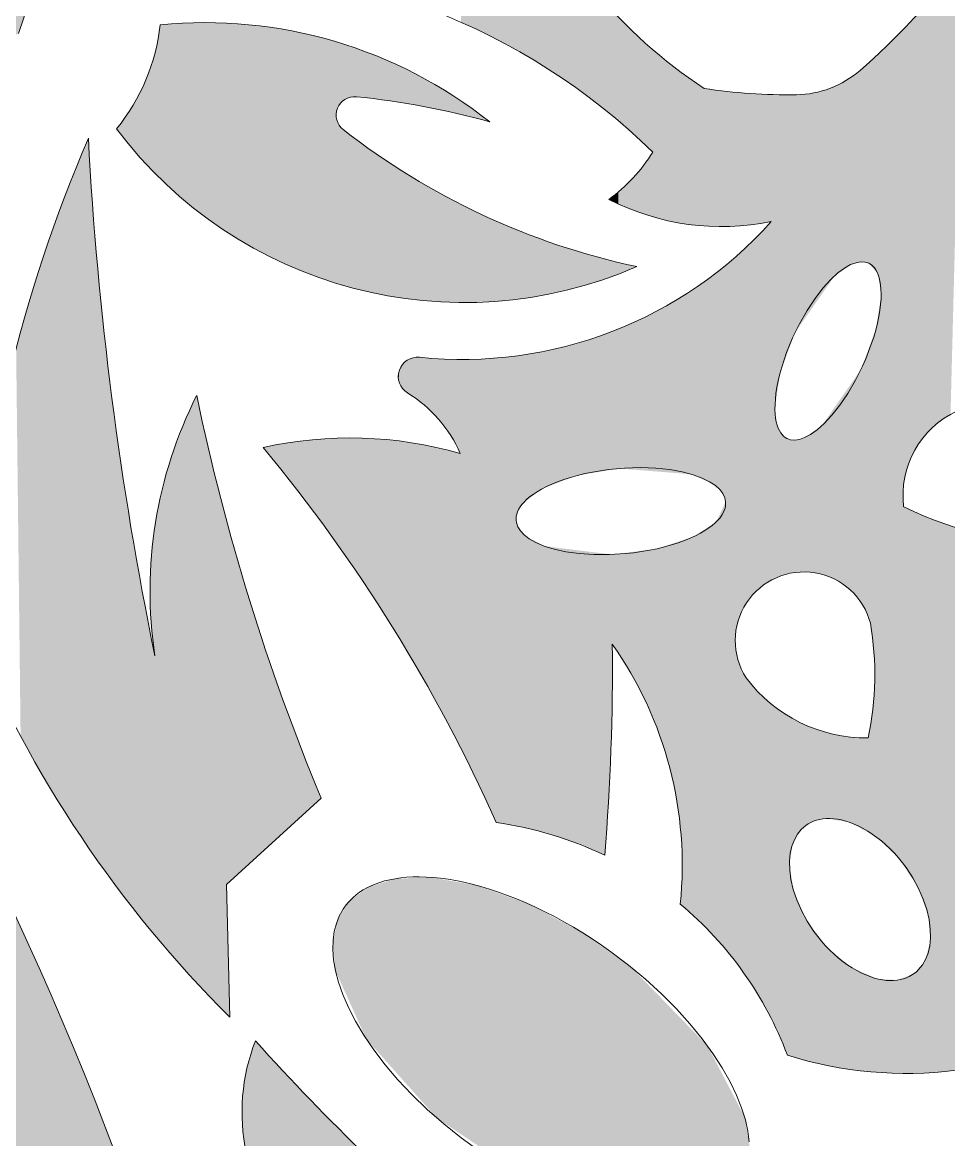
# Model space of a CAD drawing. Extents: x -99 to 297, y 0 to 529.
# Drawn here: x 231.91 to 239.17, y 342.36 to 351.11 of the extents above; entities that cross this region are included whole.
import ezdxf

# ---------------------------------------------------------------- set-up
doc = ezdxf.new("R2010")
doc.units = 0

msp = doc.modelspace()

# ---------------------------------------------------------------- linework, layer by layer
at = {"color": 7, "lineweight": 13, "ltscale": 0.025076}
msp.add_line((234.2536, 345.0321), (233.5131, 344.3555), dxfattribs=at)
at = {"color": 7, "lineweight": 13, "ltscale": 0.025973}
msp.add_line((233.5131, 344.3555), (233.5368, 343.3169), dxfattribs=at)
at = {"color": 7, "lineweight": 13}
for points in [[(238.5416, 349.2237), (238.5274, 349.2292), (238.5124, 349.2328), (238.4795, 349.2345), (238.4424, 349.2281), (238.4005, 349.2125), (238.3534, 349.1862), (238.3011, 349.1476), (238.2442, 349.0953), (238.1838, 349.0287), (238.1216, 348.948), (238.0596, 348.8544), (238.0002, 348.7501), (237.9458, 348.6386), (237.9213, 348.5815), (237.8988, 348.524), (237.8787, 348.467), (237.8609, 348.4106), (237.8458, 348.356), (237.833, 348.3026), (237.8231, 348.2522), (237.8156, 348.2036), (237.8107, 348.1588), (237.8081, 348.1161), (237.8077, 348.0778), (237.8094, 348.0417), (237.813, 348.01), (237.8183, 347.9806), (237.8249, 347.9553), (237.8331, 347.9323), (237.8421, 347.9129), (237.8525, 347.8956), (237.8633, 347.8813), (237.8753, 347.869), (237.8877, 347.8591), (237.9011, 347.8511), (237.9151, 347.8451), (237.9299, 347.8409), (237.9622, 347.8381), (237.9986, 347.8432), (238.0397, 347.8573), (238.0861, 347.8819), (238.1376, 347.9186), (238.1939, 347.9687), (238.2538, 348.0331), (238.3159, 348.1118), (238.3781, 348.2036), (238.4381, 348.3065), (238.4933, 348.4171), (238.5184, 348.4742), (238.5415, 348.5316), (238.5623, 348.5887), (238.5809, 348.6455), (238.5968, 348.7005), (238.6103, 348.7545), (238.621, 348.8056), (238.6293, 348.855), (238.6349, 348.9007), (238.6383, 348.9444), (238.6393, 348.9837), (238.6381, 349.0208), (238.6351, 349.0535), (238.6303, 349.0839), (238.6241, 349.11), (238.6163, 349.134), (238.6076, 349.1542), (238.5975, 349.1723), (238.5869, 349.1873), (238.5752, 349.2003), (238.563, 349.2108), (238.5498, 349.2195)], [(237.4211, 347.3542), (237.4186, 347.3706), (237.4142, 347.3868), (237.399, 347.4187), (237.375, 347.4502), (237.341, 347.4812), (237.2957, 347.5115), (237.2378, 347.5402), (237.1665, 347.5665), (237.0815, 347.589), (236.9835, 347.6066), (236.8738, 347.6181), (236.7549, 347.6224), (236.6302, 347.6189), (236.5037, 347.6073), (236.4411, 347.5986), (236.3794, 347.588), (236.3197, 347.5757), (236.2617, 347.5617), (236.2067, 347.5464), (236.154, 347.5296), (236.1052, 347.512), (236.059, 347.4931), (236.0173, 347.4739), (235.9784, 347.4538), (235.9442, 347.4338), (235.9129, 347.4132), (235.886, 347.3931), (235.862, 347.3726), (235.8421, 347.3529), (235.8249, 347.3329), (235.8111, 347.314), (235.7999, 347.295), (235.7915, 347.2769), (235.7855, 347.2588), (235.7818, 347.2415), (235.7802, 347.2244), (235.7807, 347.2078), (235.7833, 347.1914), (235.7944, 347.1592), (235.8139, 347.1275), (235.843, 347.0963), (235.8827, 347.0655), (235.9343, 347.0359), (235.9991, 347.0084), (236.0774, 346.9839), (236.1692, 346.9637), (236.2735, 346.9492), (236.3883, 346.9413), (236.5107, 346.9409), (236.6368, 346.9486), (236.7001, 346.9554), (236.7627, 346.9642), (236.8241, 346.9748), (236.8841, 346.9872), (236.9416, 347.0011), (236.9971, 347.0167), (237.049, 347.0333), (237.0985, 347.0512), (237.1438, 347.0698), (237.1862, 347.0894), (237.2241, 347.1091), (237.2591, 347.1295), (237.2894, 347.1497), (237.3169, 347.1703), (237.3401, 347.1902), (237.3605, 347.2105), (237.3772, 347.2299), (237.3912, 347.2494), (237.4021, 347.2679), (237.4106, 347.2864), (237.4164, 347.304), (237.4201, 347.3216)], [(238.8982, 343.6591), (238.9163, 343.6736), (238.9332, 343.6897), (238.9632, 343.7266), (238.9879, 343.7699), (239.007, 343.8196), (239.0199, 343.8759), (239.026, 343.9386), (239.0245, 344.0073), (239.0148, 344.0815), (238.9964, 344.16), (238.9689, 344.2418), (238.9325, 344.325), (238.8874, 344.4079), (238.8345, 344.4885), (238.8054, 344.5273), (238.7748, 344.5648), (238.7429, 344.6008), (238.7098, 344.6351), (238.6759, 344.6674), (238.6411, 344.6977), (238.606, 344.7256), (238.5703, 344.7514), (238.5349, 344.7746), (238.4992, 344.7955), (238.4642, 344.8137), (238.4292, 344.8296), (238.3954, 344.8428), (238.3618, 344.8537), (238.3297, 344.8621), (238.298, 344.8682), (238.2679, 344.8719), (238.2384, 344.8736), (238.2106, 344.8731), (238.1836, 344.8707), (238.1582, 344.8663), (238.1338, 344.8601), (238.1108, 344.8522), (238.0889, 344.8425), (238.0684, 344.8312), (238.049, 344.8182), (238.0309, 344.8037), (238.0141, 344.7876), (237.9841, 344.7507), (237.9594, 344.7074), (237.9403, 344.6576), (237.9274, 344.6013), (237.9213, 344.5386), (237.9229, 344.4698), (237.9326, 344.3957), (237.9511, 344.317), (237.9785, 344.2353), (238.015, 344.1521), (238.0602, 344.0692), (238.1131, 343.9886), (238.1422, 343.9498), (238.1728, 343.9123), (238.2047, 343.8763), (238.2378, 343.8421), (238.2718, 343.8098), (238.3066, 343.7795), (238.3417, 343.7516), (238.3774, 343.7258), (238.4128, 343.7026), (238.4485, 343.6817), (238.4835, 343.6636), (238.5184, 343.6477), (238.5523, 343.6345), (238.5858, 343.6237), (238.618, 343.6153), (238.6496, 343.6092), (238.6798, 343.6055), (238.7092, 343.6039), (238.737, 343.6043), (238.764, 343.6068), (238.7894, 343.6111), (238.8138, 343.6174), (238.8367, 343.6253), (238.8586, 343.6351)]]:
    msp.add_lwpolyline(points, close=True, dxfattribs=at)
msp.add_lwpolyline([(237.6069, 342.3407), (237.5959, 342.4235), (237.576, 342.5121), (237.5465, 342.6063), (237.5068, 342.7059), (237.4563, 342.8105), (237.3948, 342.9196), (237.3219, 343.0323), (237.2376, 343.1478), (237.1421, 343.265), (237.0359, 343.3826), (236.9196, 343.4993), (236.7942, 343.6138), (236.661, 343.7245), (236.5213, 343.8303), (236.4496, 343.8809), (236.3768, 343.9297), (236.3033, 343.9766), (236.2291, 344.0216), (236.1547, 344.0644), (236.08, 344.105), (236.0057, 344.1432), (235.9312, 344.1791), (235.8578, 344.2124), (235.7845, 344.2433), (235.7127, 344.2715), (235.6414, 344.2973), (235.572, 344.3203), (235.5034, 344.3409), (235.437, 344.3588), (235.3716, 344.3743), (235.3087, 344.3872), (235.2469, 344.3977), (235.188, 344.4058), (235.1303, 344.4116), (235.0755, 344.4151), (235.0222, 344.4165), (234.9717, 344.4158), (234.9227, 344.4131), (234.8767, 344.4086), (234.8322, 344.4022), (234.7905, 344.3941), (234.7504, 344.3843), (234.7129, 344.3731), (234.677, 344.3603), (234.6437, 344.3462), (234.6119, 344.3306), (234.5824, 344.3138), (234.5545, 344.2957), (234.5287, 344.2765), (234.5045, 344.256), (234.4822, 344.2345), (234.4615, 344.2117), (234.4426, 344.1879), (234.4252, 344.1629), (234.3956, 344.1095), (234.3724, 344.0513), (234.356, 343.9882), (234.3466, 343.9199), (234.3447, 343.8461), (234.3506, 343.7667), (234.3652, 343.6815), (234.389, 343.5907), (234.4226, 343.4942), (234.4666, 343.3925), (234.5215, 343.286), (234.5877, 343.1753), (234.6652, 343.0613), (234.7541, 342.945), (234.8541, 342.8275), (234.9645, 342.7101), (235.0846, 342.5941), (235.2133, 342.481), (235.3493, 342.3721), (235.4912, 342.2688)], dxfattribs=at)
for centre, radius, start, end in [((228.6648, 352.1917), 3.4231, 340.02635, 48.49552), ((234.675, 355.0716), 5.7656, 311.21694, 342.40416), ((233.28, 346.4414), 5.1083, 45.64482, 92.46229), ((239.449, 353.914), 3.9815, 219.75713, 236.53041), ((233.3404, 347.5134), 3.5958, 51.60225, 95.54231), ((231.4304, 351.2686), 1.5726, 320.9275, 353.56332), ((237.9667, 351.3137), 0.7698, 270.66381, 311.21694), ((237.9226, 355.126), 4.5825, 261.601, 270.66381), ((234.5148, 350.3843), 0.1444, 84.32827, 232.02705), ((233.9242, 344.4369), 6.1211, 74.36517, 84.32827), ((235.3718, 352.3152), 3.3991, 216.83496, 293.47452), ((237.9073, 354.7307), 5.658, 232.02705, 257.94739), ((243.244, 345.5675), 11.7654, 156.79803, 176.20976), ((259.707, 351.6454), 27.3149, 183.02742, 191.6092), ((235.7031, 350.8146), 1.3555, 306.39887, 327.87902), ((237.3896, 351.4423), 1.9319, 242.83274, 281.62268), ((235.3595, 351.7189), 3.2491, 264.08046, 318.12385), ((208.7145, 333.2884), 25.5498, 4.23265, 36.78333), ((235.0089, 348.3366), 0.1513, 84.08048, 238.42464), ((234.3782, 347.3106), 1.0531, 23.63057, 58.42463), ((236.3181, 346.653), 3.4048, 153.23006, 188.51876), ((250.4864, 351.7795), 17.5792, 191.79338, 202.57085), ((239.538, 347.4051), 0.7278, 329.98985, 187.05498), ((234.479, 344.7477), 3.1075, 73.85749, 102.63694), ((224.0162, 339.6669), 12.7094, 24.02593, 39.6688), ((240.0065, 349.7124), 2.6761, 243.58042, 273.46441), ((238.0342, 346.2672), 0.5379, 14.58291, 212.71444), ((236.2167, 345.9974), 2.373, 348.01265, 9.83359), ((240.2022, 349.9864), 9.4292, 202.71561, 225.01813), ((218.5602, 346.052), 17.9742, 355.31969, 0.60031), ((234.0703, 344.5079), 3.0113, 354.19757, 35.11986), ((238.5258, 346.6848), 1.1803, 216.87366, 270.58578), ((235.2374, 342.0191), 2.8488, 64.26366, 82.19146), ((235.2374, 342.0191), 2.8488, 20.55717, 50.06344), ((235.1697, 342.5735), 1.5364, 158.68815, 191.98935), ((247.7144, 355.7269), 18.8139, 222.02485, 229.69588), ((238.8351, 345.9749), 3.0984, 252.52863, 277.2211)]:
    msp.add_arc(centre, radius, start, end, dxfattribs=at)
at = {"color": 7, "lineweight": 5}
for points in [[(231.8268, 351.0037), (231.882, 351.0224), (231.9102, 353.2802), (231.9603, 351.2657)], [(236.1945, 352.9052), (236.2789, 352.9366), (236.2519, 350.5961), (236.3882, 351.3677)], [(235.9347, 352.832), (236.0222, 352.8529), (236.036, 350.7424), (236.1089, 352.8773)], [(236.036, 350.7424), (236.1089, 352.8773), (236.2519, 350.5961), (236.1945, 352.9052)], [(235.5831, 351.001), (235.3473, 351.1126), (235.4443, 352.8054), (235.3828, 352.8344)], [(235.5831, 351.001), (235.4443, 352.8054), (235.578, 352.7848), (235.5101, 352.7886)], [(235.5831, 351.001), (235.578, 352.7848), (235.8128, 350.8775), (235.6678, 352.7911)], [(235.6678, 352.7911), (235.7573, 352.8011), (235.8128, 350.8775), (235.8463, 352.8148)], [(235.8128, 350.8775), (235.8463, 352.8148), (236.036, 350.7424), (235.9347, 352.832)], [(239.2743, 351.5947), (239.1827, 348.0403), (239.1533, 351.4403), (239.0437, 347.9392)], [(236.2519, 350.5961), (236.3882, 351.3677), (236.4601, 350.439), (236.4353, 351.3121)], [(239.1533, 351.4403), (239.0437, 347.9392), (239.0272, 351.29), (238.9322, 347.8083)], [(236.4601, 350.439), (236.4353, 351.3121), (236.4834, 351.2574)], [(239.0272, 351.29), (238.9322, 347.8083), (238.8961, 351.1442), (238.8545, 347.655)], [(236.6601, 350.2714), (236.4601, 350.439), (236.5325, 351.2036), (236.4834, 351.2574)], [(236.6601, 350.2714), (236.5325, 351.2036), (236.6336, 351.0987), (236.5826, 351.1507)], [(232.9859, 351.0368), (232.9931, 351.0923), (233.0284, 349.8531), (233.165, 351.1049)], [(233.0284, 349.8531), (233.165, 351.1049), (233.2422, 349.666), (233.3373, 351.1092)], [(233.2422, 349.666), (233.3373, 351.1092), (233.4708, 349.4974), (233.5096, 351.1052)], [(233.4708, 349.4974), (233.5096, 351.1052), (233.7128, 349.3485)], [(233.5096, 351.1052), (233.6815, 351.0929), (233.7128, 349.3485), (233.8526, 351.0725)], [(236.6601, 350.2714), (236.6336, 351.0987), (236.6856, 351.0477)], [(238.815, 347.4877), (238.7601, 351.0029), (238.8961, 351.1442)], [(238.8961, 351.1442), (238.8545, 347.655), (238.815, 347.4877)], [(233.0284, 349.8531), (232.9654, 350.9268), (232.9859, 351.0368), (232.9766, 350.9816)], [(233.7128, 349.3485), (233.8526, 351.0725), (233.9663, 349.2203), (234.0225, 351.0439)], [(233.9663, 349.2203), (234.0225, 351.0439), (234.2296, 349.1138), (234.1909, 351.0071)], [(234.3573, 350.9624), (234.2296, 349.1138), (234.1909, 351.0071)], [(236.8512, 350.0939), (236.6601, 350.2714), (236.7385, 350.9976), (236.6856, 351.0477)], [(233.0284, 349.8531), (232.9372, 350.8184), (232.9654, 350.9268), (232.9523, 350.8723)], [(234.3573, 350.9624), (234.3707, 350.3928), (234.2296, 349.1138), (234.3712, 350.3695)], [(234.3573, 350.9624), (234.5214, 350.9097), (234.3707, 350.3928), (234.3739, 350.4158)], [(236.8512, 350.0939), (236.7385, 350.9976), (236.847, 350.9004), (236.7923, 350.9485)], [(238.6193, 350.8663), (238.7601, 351.0029), (238.6149, 349.1376), (238.6392, 348.9764)], [(238.78, 344.5587), (238.6392, 348.9764), (238.815, 347.4877), (238.7601, 351.0029)], [(234.5214, 350.9097), (234.3911, 350.4588), (234.3739, 350.4158), (234.3808, 350.438)], [(234.5214, 350.9097), (234.4211, 350.4941), (234.3911, 350.4588), (234.4047, 350.4777)], [(234.5214, 350.9097), (234.4607, 350.5181), (234.4211, 350.4941), (234.4399, 350.5077)], [(234.5214, 350.9097), (234.5059, 350.5284), (234.4607, 350.5181), (234.4829, 350.5251)], [(234.5291, 350.528), (234.5059, 350.5284), (234.6828, 350.8492), (234.5214, 350.9097)], [(234.5291, 350.528), (234.6828, 350.8492), (234.5953, 350.521)], [(234.6828, 350.8492), (234.6613, 350.5134), (234.5953, 350.521)], [(234.8411, 350.781), (234.7273, 350.505), (234.6828, 350.8492), (234.6613, 350.5134)], [(236.8881, 349.5766), (236.834, 350.0672), (236.9026, 350.8533), (236.8512, 350.0939)], [(236.8512, 350.0939), (236.847, 350.9004), (236.9026, 350.8533)], [(236.8881, 349.5766), (236.9026, 350.8533), (236.9675, 349.5571)], [(236.9026, 350.8533), (236.959, 350.8072), (236.9675, 349.5571), (237.0162, 350.7622)], [(238.6193, 350.8663), (238.5192, 349.2314), (238.474, 350.7346)], [(238.6193, 350.8663), (238.6149, 349.1376), (238.5192, 349.2314), (238.5416, 349.2237)], [(233.0284, 349.8531), (232.9014, 350.7124), (232.9372, 350.8184), (232.9203, 350.7651)], [(234.859, 350.4861), (234.7932, 350.4959), (234.8411, 350.781), (234.7273, 350.505)], [(234.9959, 350.7054), (234.859, 350.4861), (234.8411, 350.781)], [(236.9675, 349.5571), (237.0162, 350.7622), (237.0476, 349.5409), (237.0743, 350.7182)], [(233.0284, 349.8531), (232.8581, 350.6091), (232.9014, 350.7124), (232.8807, 350.6604)], [(234.9959, 350.7054), (234.9903, 350.4644), (234.859, 350.4861), (234.9247, 350.4756)], [(234.9959, 350.7054), (235.1469, 350.6224), (234.9903, 350.4644), (235.0557, 350.4524)], [(237.0476, 349.5409), (237.0743, 350.7182), (237.1283, 349.5282), (237.1332, 350.6753)], [(237.1283, 349.5282), (237.1332, 350.6753), (237.2095, 349.5188)], [(237.1332, 350.6753), (237.1928, 350.6335), (237.2095, 349.5188), (237.2532, 350.5927)], [(238.4105, 349.2169), (238.3641, 350.6543), (238.4208, 350.692), (238.3929, 350.6725)], [(238.4687, 349.2334), (238.4105, 349.2169), (238.4479, 350.7127), (238.4208, 350.692)], [(238.4687, 349.2334), (238.4479, 350.7127), (238.5192, 349.2314), (238.474, 350.7346)], [(233.0284, 349.8531), (232.831, 350.0573), (232.8581, 350.6091), (232.8337, 350.5587)], [(235.1469, 350.6224), (235.121, 350.4398), (235.0557, 350.4524)], [(235.2938, 350.5323), (235.1862, 350.4264), (235.1469, 350.6224), (235.121, 350.4398)], [(237.2095, 349.5188), (237.2532, 350.5927), (237.2911, 349.5129), (237.2981, 350.5863)], [(237.2911, 349.5129), (237.2981, 350.5863), (237.3728, 349.5105)], [(237.2981, 350.5863), (237.343, 350.5804), (237.3728, 349.5105), (237.3879, 350.5749)], [(237.3728, 349.5105), (237.3879, 350.5749), (237.4545, 349.5115), (237.433, 350.5698)], [(237.4545, 349.5115), (237.433, 350.5698), (237.478, 350.5652)], [(238.2733, 349.1233), (238.1443, 350.5646), (238.2098, 350.5832), (238.1773, 350.5732)], [(238.2733, 349.1233), (238.2098, 350.5832), (238.2734, 350.6075), (238.2419, 350.5947)], [(238.4105, 349.2169), (238.2733, 349.1233), (238.3043, 350.6218), (238.2734, 350.6075)], [(238.4105, 349.2169), (238.3043, 350.6218), (238.3641, 350.6543), (238.3346, 350.6374)], [(232.831, 350.0573), (232.7796, 350.4607), (232.8337, 350.5587), (232.8076, 350.5092)], [(235.3161, 350.3976), (235.2512, 350.4124), (235.2938, 350.5323), (235.1862, 350.4264)], [(235.4362, 350.4352), (235.3161, 350.3976), (235.2938, 350.5323)], [(237.5361, 349.516), (237.4545, 349.5115), (237.5231, 350.561), (237.478, 350.5652)], [(237.5361, 349.516), (237.5231, 350.561), (237.6175, 349.5239), (237.5683, 350.5573)], [(237.5683, 350.5573), (237.6135, 350.554), (237.6175, 349.5239), (237.6587, 350.5512)], [(237.6175, 349.5239), (237.6587, 350.5512), (237.6984, 349.5352), (237.7039, 350.5488)], [(237.6984, 349.5352), (237.7039, 350.5488), (237.7788, 349.55)], [(237.7039, 350.5488), (237.7492, 350.5468), (237.7788, 349.55), (237.7945, 350.5453)], [(237.7788, 349.55), (237.7945, 350.5453), (237.8076, 348.0946), (237.8398, 350.5443)], [(237.8076, 348.0946), (237.8398, 350.5443), (237.8483, 348.3657), (237.885, 350.5437)], [(237.8483, 348.3657), (237.885, 350.5437), (237.9651, 348.6803), (237.9303, 350.5436)], [(237.9651, 348.6803), (237.9303, 350.5436), (237.9756, 350.5439)], [(238.2733, 349.1233), (237.9651, 348.6803), (238.0097, 350.545), (237.9756, 350.5439)], [(238.2733, 349.1233), (238.0097, 350.545), (238.0774, 350.5518), (238.0436, 350.5477)], [(238.2733, 349.1233), (238.0774, 350.5518), (238.1443, 350.5646), (238.111, 350.5575)], [(232.831, 350.0573), (232.7188, 350.3668), (232.7796, 350.4607), (232.75, 350.4132)], [(235.4362, 350.4352), (235.4453, 350.3659), (235.3161, 350.3976), (235.3808, 350.3821)], [(235.4362, 350.4352), (235.5738, 350.3315), (235.4453, 350.3659), (235.5097, 350.349)], [(232.831, 350.0573), (232.6513, 350.2774), (232.7188, 350.3668), (232.6858, 350.3215)], [(234.501, 349.0296), (234.2296, 349.1138), (234.3754, 350.3467), (234.3712, 350.3695)], [(234.501, 349.0296), (234.3754, 350.3467), (234.3945, 350.3045), (234.3833, 350.3248)], [(234.501, 349.0296), (234.3945, 350.3045), (234.426, 350.2705), (234.4089, 350.2862)], [(234.501, 349.0296), (234.426, 350.2705), (234.5535, 350.1739)], [(232.2473, 344.9239), (232.3345, 349.9728), (232.3728, 344.7319), (232.4302, 350.2028)], [(232.5029, 344.543), (232.3728, 344.7319), (232.4449, 349.9475), (232.4302, 350.2028)], [(234.7784, 348.9683), (234.501, 349.0296), (234.6836, 350.0808), (234.5535, 350.1739)], [(234.7784, 348.9683), (234.6836, 350.0808), (235.0599, 348.9305), (234.8164, 349.9916)], [(236.8881, 349.5766), (236.8096, 349.5995), (236.834, 350.0672), (236.8161, 350.0409)], [(232.1578, 349.507), (232.2437, 349.7408), (232.2473, 344.9239), (232.3345, 349.9728)], [(234.8164, 349.9916), (234.9516, 349.9061), (235.0599, 348.9305), (235.0892, 349.8245)], [(236.8096, 349.5995), (236.7322, 349.6257), (236.7591, 349.9646), (236.7389, 349.9401)], [(236.8096, 349.5995), (236.7591, 349.9646), (236.7977, 350.015), (236.7787, 349.9896)], [(236.8096, 349.5995), (236.7977, 350.015), (236.8161, 350.0409)], [(232.5029, 344.543), (232.4449, 349.9475), (232.4815, 349.4374), (232.462, 349.6924)], [(236.6559, 349.6551), (236.6525, 349.847), (236.6749, 349.8695)], [(236.7322, 349.6257), (236.6559, 349.6551), (236.6967, 349.8925), (236.6749, 349.8695)], [(236.7322, 349.6257), (236.6967, 349.8925), (236.7389, 349.9401), (236.7181, 349.9161)], [(235.0599, 348.9305), (235.0892, 349.8245), (235.3436, 348.9162), (235.229, 349.7467)], [(236.581, 349.6878), (236.5577, 349.7624), (236.5822, 349.7827)], [(236.6559, 349.6551), (236.581, 349.6878), (236.6061, 349.8036), (236.5822, 349.7827)], [(236.6559, 349.6551), (236.6061, 349.8036), (236.6525, 349.847), (236.6295, 349.825)], [(235.3436, 348.9162), (235.229, 349.7467), (235.371, 349.673)], [(236.581, 349.6878), (236.5075, 349.7235), (236.5577, 349.7624), (236.5329, 349.7427)], [(235.6276, 348.9258), (235.3436, 348.9162), (235.515, 349.6033), (235.371, 349.673)], [(235.6276, 348.9258), (235.515, 349.6033), (235.9097, 348.9589), (235.6609, 349.5378)], [(235.6609, 349.5378), (235.8086, 349.4763), (235.9097, 348.9589), (235.958, 349.4191)], [(237.7178, 346.7022), (237.6319, 346.6243), (237.7788, 349.55), (237.6468, 349.4113)], [(237.8185, 346.76), (237.7178, 346.7022), (237.8076, 348.0946), (237.7788, 349.55)], [(232.0105, 345.3168), (232.0769, 349.2713), (232.1265, 345.1189), (232.1578, 349.507)], [(232.1265, 345.1189), (232.1578, 349.507), (232.2473, 344.9239)], [(232.5029, 344.543), (232.4815, 349.4374), (232.5034, 349.1827)], [(235.9097, 348.9589), (235.958, 349.4191), (236.1881, 349.0156), (236.1089, 349.3661)], [(236.1881, 349.0156), (236.1089, 349.3661), (236.2613, 349.3174)], [(237.6468, 349.4113), (237.5193, 346.4229), (237.5069, 349.2805), (237.4979, 346.3088)], [(237.6319, 346.6243), (237.5647, 346.5297), (237.6468, 349.4113), (237.5193, 346.4229)], [(231.9301, 348.7952), (232.0009, 349.0341), (232.0105, 345.3168), (232.0769, 349.2713)], [(236.4608, 349.0952), (236.1881, 349.0156), (236.415, 349.273), (236.2613, 349.3174)], [(236.4608, 349.0952), (236.415, 349.273), (236.7258, 349.1974), (236.5699, 349.233)], [(237.3225, 347.4948), (237.3595, 349.1582), (237.375, 347.4503), (237.5069, 349.2805)], [(237.375, 347.4503), (237.5069, 349.2805), (237.4074, 347.4034), (237.4211, 347.3542)], [(237.5069, 349.2805), (237.4514, 343.8119), (237.4211, 347.3542), (237.3926, 343.8822)], [(237.5069, 349.2805), (237.4979, 346.3088), (237.4514, 343.8119), (237.508, 343.7397)], [(232.6376, 344.3573), (232.5029, 344.543), (232.5276, 348.9281), (232.5034, 349.1827)], [(237.1546, 347.5701), (237.2051, 349.0448), (237.3225, 347.4948), (237.3595, 349.1582)], [(236.8778, 348.8463), (237.0444, 348.9407), (237.1546, 347.5701), (237.2051, 349.0448)], [(232.6376, 344.3573), (232.5276, 348.9281), (232.5832, 348.4198), (232.5542, 348.6738)], [(238.78, 344.5587), (238.5908, 344.7369), (238.6392, 348.9764), (238.5979, 348.7047)], [(236.5893, 347.616), (236.7059, 348.7618), (237.1546, 347.5701), (236.8778, 348.8463)], [(231.8993, 345.5174), (231.8643, 348.555), (232.0105, 345.3168), (231.9301, 348.7952)], [(236.3487, 348.624), (236.5293, 348.6877), (236.5893, 347.616), (236.7059, 348.7618)], [(238.5979, 348.7047), (238.5136, 346.5112), (238.4806, 348.3901)], [(238.5979, 348.7047), (238.5638, 346.3469), (238.5136, 346.5112), (238.5548, 346.4027)], [(238.5979, 348.7047), (238.5778, 346.2348), (238.5638, 346.3469), (238.5714, 346.291)], [(238.5979, 348.7047), (238.5864, 346.1222), (238.5778, 346.2348), (238.5827, 346.1786)], [(238.5979, 348.7047), (238.5896, 346.0093), (238.5864, 346.1222), (238.5887, 346.0658)], [(238.5908, 344.7369), (238.5896, 346.0093), (238.5979, 348.7047)], [(235.8285, 347.3375), (235.9778, 348.5291), (235.9824, 347.456), (236.1646, 348.5711)], [(235.9824, 347.456), (236.1646, 348.5711), (236.2508, 347.5589), (236.3487, 348.624)], [(236.2508, 347.5589), (236.3487, 348.624), (236.5893, 347.616)], [(234.9092, 348.2228), (234.9272, 348.464), (234.9296, 348.2078), (234.9497, 348.4758)], [(234.9296, 348.2078), (234.9497, 348.4758), (234.9633, 348.1862), (234.9739, 348.4838)], [(234.9633, 348.1862), (234.9739, 348.4838), (234.9961, 348.1634), (234.999, 348.4876)], [(234.9961, 348.1634), (234.999, 348.4876), (235.028, 348.1393), (235.0244, 348.4871)], [(235.2154, 348.473), (235.059, 348.114), (235.0244, 348.4871), (235.028, 348.1393)], [(235.2154, 348.473), (235.118, 348.0601), (235.059, 348.114), (235.089, 348.0876)], [(235.2154, 348.473), (235.1727, 348.0019), (235.118, 348.0601), (235.1459, 348.0315)], [(235.2154, 348.473), (235.2228, 347.9396), (235.1727, 348.0019), (235.1983, 347.9712)], [(235.4069, 348.4701), (235.2228, 347.9396), (235.2154, 348.473)], [(235.4069, 348.4701), (235.2681, 347.8737), (235.2228, 347.9396), (235.2461, 347.9071)], [(235.4069, 348.4701), (235.3082, 347.8047), (235.2681, 347.8737), (235.2888, 347.8396)], [(235.4069, 348.4701), (235.3263, 347.769), (235.3082, 347.8047)], [(235.3445, 345.4287), (235.343, 347.7327), (235.4069, 348.4701), (235.3263, 347.769)], [(235.4411, 345.2346), (235.3445, 345.4287), (235.5983, 348.4785), (235.4069, 348.4701)], [(235.5983, 348.4785), (235.5345, 345.0388), (235.4411, 345.2346)], [(235.7888, 348.4982), (235.6245, 344.8415), (235.5983, 348.4785), (235.5345, 345.0388)], [(235.7345, 344.8242), (235.6796, 344.8334), (235.7888, 348.4982), (235.6245, 344.8415)], [(235.7893, 344.814), (235.7345, 344.8242), (235.7805, 347.23), (235.7888, 348.4982)], [(235.7805, 347.23), (235.7888, 348.4982), (235.7939, 347.2825), (235.9778, 348.5291)], [(235.7939, 347.2825), (235.9778, 348.5291), (235.8285, 347.3375)], [(232.6376, 344.3573), (232.5832, 348.4198), (232.6484, 347.9125), (232.6146, 348.166)], [(234.8576, 348.3352), (234.8595, 348.3606), (234.86, 348.3098), (234.8656, 348.3853)], [(234.86, 348.3098), (234.8656, 348.3853), (234.8666, 348.2853), (234.8758, 348.4086)], [(234.8666, 348.2853), (234.8758, 348.4086), (234.8772, 348.2622), (234.8897, 348.4298)], [(234.8772, 348.2622), (234.8897, 348.4298), (234.8915, 348.2411), (234.907, 348.4485)], [(234.8915, 348.2411), (234.907, 348.4485), (234.9092, 348.2228), (234.9272, 348.464)], [(238.4806, 348.3901), (238.3674, 346.6896), (238.1724, 347.9484), (238.269, 346.7512)], [(238.4806, 348.3901), (238.5136, 346.5112), (238.3674, 346.6896), (238.4502, 346.6083)], [(233.3766, 343.481), (233.2204, 343.649), (233.2782, 348.1866), (233.2215, 348.0685)], [(233.3766, 343.481), (233.2782, 348.1866), (233.3675, 347.783), (233.3217, 347.9845)], [(233.2204, 343.649), (233.1218, 347.8261), (233.2215, 348.0685), (233.1693, 347.9482)], [(237.8185, 346.76), (237.8076, 348.0946), (237.8353, 347.9271), (237.8148, 347.9983)], [(237.9774, 347.8393), (238.0355, 347.8555), (238.0447, 346.8051), (238.1724, 347.9484)], [(238.0447, 346.8051), (238.1724, 347.9484), (238.1598, 346.7903), (238.269, 346.7512)], [(232.7768, 344.175), (232.6376, 344.3573), (232.6845, 347.6594), (232.6484, 347.9125)], [(234.3298, 347.0938), (234.379, 347.8536), (234.455, 346.9168), (234.4765, 347.8552)], [(234.455, 346.9168), (234.4765, 347.8552), (234.5772, 346.7376)], [(234.4765, 347.8552), (234.5741, 347.8538), (234.5772, 346.7376), (234.6715, 347.8492)], [(237.9291, 346.7948), (237.8185, 346.76), (237.8659, 347.8784), (237.8353, 347.9271)], [(237.9291, 346.7948), (237.8659, 347.8784), (237.9046, 347.8494), (237.8842, 347.8617)], [(233.2204, 343.649), (233.0683, 343.8207), (233.1218, 347.8261), (233.079, 347.7022)], [(233.3766, 343.481), (233.3675, 347.783), (233.5368, 343.3169), (233.4156, 347.582)], [(233.7992, 347.7799), (233.8947, 347.7998), (233.9362, 347.6118), (233.9908, 347.8166)], [(233.9362, 347.6118), (233.9908, 347.8166), (234.0703, 347.4414), (234.0874, 347.8304)], [(234.0703, 347.4414), (234.0874, 347.8304), (234.2015, 347.2687)], [(234.0874, 347.8304), (234.1843, 347.8412), (234.2015, 347.2687), (234.2816, 347.8489)], [(234.2015, 347.2687), (234.2816, 347.8489), (234.3298, 347.0938), (234.379, 347.8536)], [(234.5772, 346.7376), (234.6715, 347.8492), (234.6963, 346.5564), (234.7688, 347.8417)], [(234.6963, 346.5564), (234.7688, 347.8417), (234.8123, 346.3731), (234.8658, 347.8311)], [(234.8123, 346.3731), (234.8658, 347.8311), (234.9251, 346.1879), (234.9624, 347.8174)], [(234.9251, 346.1879), (234.9624, 347.8174), (235.0348, 346.0009), (235.0585, 347.8007)], [(235.0348, 346.0009), (235.0585, 347.8007), (235.1413, 345.8119), (235.154, 347.781)], [(235.1413, 345.8119), (235.154, 347.781), (235.2445, 345.6212), (235.2489, 347.7583)], [(237.9291, 346.7948), (237.9046, 347.8494), (237.9774, 347.8393), (237.927, 347.8416)], [(237.9291, 346.7948), (237.9774, 347.8393), (238.0447, 346.8051)], [(233.0683, 343.8207), (233.0079, 347.45), (233.079, 347.7022), (233.041, 347.5768)], [(235.2445, 345.6212), (235.2489, 347.7583), (235.3445, 345.4287), (235.343, 347.7327)], [(232.7768, 344.175), (232.6845, 347.6594), (232.7639, 347.1542), (232.723, 347.4066)], [(233.5131, 344.3555), (233.5368, 343.3169), (233.4662, 347.3816), (233.4156, 347.582)], [(233.0683, 343.8207), (232.9564, 347.193), (233.0079, 347.45), (232.9797, 347.322)], [(238.78, 344.5587), (238.815, 347.4877), (238.9259, 344.3382), (238.8158, 347.3157)], [(233.5131, 344.3555), (233.4662, 347.3816), (233.5742, 346.9827), (233.519, 347.1818)], [(237.4211, 347.3542), (237.3926, 343.8822), (237.3484, 347.1981), (237.3315, 343.9506)], [(238.9744, 347.2433), (238.9259, 344.3382), (238.8945, 347.2782), (238.8158, 347.3157)], [(239.0555, 347.2109), (239.0082, 344.114), (238.9744, 347.2433), (238.9259, 344.3382)], [(233.0683, 343.8207), (232.9204, 343.996), (232.9564, 347.193), (232.9509, 346.1487)], [(232.9564, 347.193), (232.9509, 346.1487), (232.9381, 347.0633), (232.934, 346.2787)], [(235.7805, 347.23), (235.7863, 347.1799), (235.7893, 344.814), (235.8106, 347.1321)], [(237.1355, 344.1435), (237.1674, 347.0804), (237.2029, 344.0813), (237.3484, 347.1981)], [(237.2029, 344.0813), (237.3484, 347.1981), (237.2683, 344.017)], [(237.3484, 347.1981), (237.3315, 343.9506), (237.2683, 344.017)], [(239.0585, 342.8846), (239.0248, 343.9175), (239.0555, 347.2109), (239.0082, 344.114)], [(239.0585, 342.8846), (239.0555, 347.2109), (239.1416, 342.8917), (239.1375, 347.1813)], [(239.2205, 347.1543), (239.2246, 342.9011), (239.1375, 347.1813), (239.1416, 342.8917)], [(232.7768, 344.175), (232.7639, 347.1542), (232.8071, 346.9022)], [(235.7893, 344.814), (235.8106, 347.1321), (235.8438, 344.8026), (235.8542, 347.0865)], [(235.8438, 344.8026), (235.8542, 347.0865), (235.8982, 344.7903), (236.0022, 347.0072)], [(237.1674, 347.0804), (236.9041, 345.5267), (236.877, 346.9856)], [(237.1674, 347.0804), (236.9836, 345.27), (236.9041, 345.5267), (236.9467, 345.3992)], [(237.1674, 347.0804), (237.0399, 345.0072), (236.9836, 345.27), (237.0147, 345.1392)], [(237.1674, 347.0804), (237.0726, 344.7404), (237.0399, 345.0072), (237.0593, 344.8741)], [(237.1674, 347.0804), (237.0814, 344.4718), (237.0726, 344.7404), (237.08, 344.6062)], [(237.0768, 344.3375), (237.0814, 344.4718), (237.1355, 344.1435), (237.1674, 347.0804)], [(232.9381, 347.0633), (232.934, 346.2787), (232.9248, 346.9329), (232.9221, 346.4091)], [(233.5131, 344.3555), (233.5742, 346.9827), (233.6917, 346.5864), (233.6318, 346.7842)], [(235.8982, 344.7903), (236.0022, 347.0072), (235.9522, 344.7768), (236.006, 344.7623)], [(236.5334, 346.9417), (236.006, 344.7623), (236.0022, 347.0072)], [(236.877, 346.9856), (236.6781, 346.0138), (236.5334, 346.2403), (236.6083, 346.1287)], [(236.877, 346.9856), (236.5334, 346.2403), (236.5334, 346.9417)], [(236.877, 346.9856), (236.8019, 345.7753), (236.6781, 346.0138), (236.7427, 345.8959)], [(236.877, 346.9856), (236.9041, 345.5267), (236.8019, 345.7753), (236.8558, 345.6521)], [(232.9204, 343.996), (232.7768, 344.175), (232.8527, 346.6506), (232.8071, 346.9022)], [(232.9248, 346.9329), (232.9221, 346.4091), (232.9166, 346.8021), (232.9152, 346.54)], [(236.5334, 346.9417), (236.1127, 344.7302), (236.006, 344.7623), (236.0595, 344.7468)], [(236.5334, 346.9417), (236.218, 344.6938), (236.1127, 344.7302), (236.1655, 344.7125)], [(236.5334, 346.9417), (236.3219, 344.6535), (236.218, 344.6938), (236.2702, 344.6742)], [(236.5334, 346.9417), (236.4241, 344.609), (236.3219, 344.6535), (236.3732, 344.6317)], [(236.5334, 346.9417), (236.4826, 344.6886), (236.4241, 344.609), (236.4745, 344.5854)], [(236.5334, 346.9417), (236.4971, 344.8951), (236.4826, 344.6886), (236.4902, 344.7918)], [(236.5334, 346.9417), (236.5093, 345.1018), (236.4971, 344.8951), (236.5035, 344.9985)], [(236.5334, 346.9417), (236.519, 345.3087), (236.5093, 345.1018), (236.5145, 345.2053)], [(236.5334, 346.9417), (236.5264, 345.5156), (236.519, 345.3087), (236.523, 345.4121)], [(236.5334, 346.9417), (236.5314, 345.7226), (236.5264, 345.5156), (236.5292, 345.6191)], [(236.5314, 345.7226), (236.5334, 346.9417), (236.533, 345.8261), (236.5334, 346.2403)], [(232.9166, 346.8021), (232.9152, 346.54), (232.9134, 346.6711)], [(232.9204, 343.996), (232.8527, 346.6506), (232.9509, 346.1487), (232.9006, 346.3994)], [(233.5131, 344.3555), (233.6917, 346.5864), (233.8184, 346.193), (233.7539, 346.3893)], [(237.4979, 346.3088), (237.5015, 346.1929), (237.508, 343.7397), (237.5298, 346.0804)], [(233.5131, 344.3555), (233.8184, 346.193), (233.9544, 345.8026), (233.8853, 345.9974)], [(236.533, 345.8261), (236.5334, 346.2403), (236.534, 345.9297), (236.5342, 346.1367)], [(236.534, 345.9297), (236.5342, 346.1367), (236.5344, 346.0332)], [(237.508, 343.7397), (237.5298, 346.0804), (237.5622, 343.6657), (237.5816, 345.9765)], [(237.5622, 343.6657), (237.5816, 345.9765), (237.614, 343.5901), (237.6247, 345.9225)], [(238.5908, 344.7369), (238.5875, 345.8963), (238.5896, 346.0093), (238.5892, 345.9528)], [(237.614, 343.5901), (237.6247, 345.9225), (237.6633, 343.5128), (237.6709, 345.871)], [(237.6633, 343.5128), (237.6709, 345.871), (237.7101, 343.434), (237.72, 345.8223)], [(238.5908, 344.7369), (238.58, 345.7836), (238.5875, 345.8963), (238.5844, 345.8399)], [(233.5131, 344.3555), (233.9544, 345.8026), (234.0995, 345.4156), (234.0258, 345.6087)], [(237.7101, 343.434), (237.72, 345.8223), (237.7543, 343.3536), (237.7719, 345.7766)], [(237.7543, 343.3536), (237.7719, 345.7766), (237.796, 343.272), (237.8264, 345.734)], [(238.5908, 344.7369), (238.5672, 345.6714), (238.58, 345.7836), (238.5742, 345.7274)], [(237.796, 343.272), (237.8264, 345.734), (237.835, 343.189), (237.8833, 345.6947)], [(237.835, 343.189), (237.8833, 345.6947), (237.8713, 343.1048), (237.9048, 343.0195)], [(237.9048, 343.0195), (237.8833, 345.6947), (237.921, 344.5117), (237.9424, 345.6588)], [(238.5908, 344.7369), (238.549, 345.5599), (238.5672, 345.6714), (238.5587, 345.6156)], [(237.921, 344.5117), (237.9424, 345.6588), (237.9468, 344.6771), (238.0034, 345.6264)], [(237.9468, 344.6771), (238.0034, 345.6264), (237.9789, 344.7428)], [(237.9789, 344.7428), (238.0034, 345.6264), (238.0222, 344.7958), (238.0663, 345.5976)], [(238.0222, 344.7958), (238.0663, 345.5976), (238.0761, 344.8357), (238.1308, 345.5726)], [(238.0761, 344.8357), (238.1308, 345.5726), (238.1401, 344.8619), (238.1966, 345.5513)], [(238.1401, 344.8619), (238.1966, 345.5513), (238.214, 344.8733), (238.2635, 345.534)], [(238.214, 344.8733), (238.2635, 345.534), (238.3917, 344.8441), (238.3313, 345.5206)], [(238.3917, 344.8441), (238.3313, 345.5206), (238.3998, 345.5112)], [(238.5908, 344.7369), (238.3917, 344.8441), (238.4688, 345.5059), (238.3998, 345.5112)], [(238.5908, 344.7369), (238.4688, 345.5059), (238.549, 345.5599), (238.5379, 345.5045)], [(233.5131, 344.3555), (234.0995, 345.4156), (234.2536, 345.0321), (234.1754, 345.2234)], [(232.2259, 332.2778), (231.9496, 343.9149), (231.8587, 332.1895), (231.5578, 344.733)], [(237.921, 344.5117), (237.9848, 342.9955), (237.9048, 343.0195)], [(237.921, 344.5117), (237.9544, 344.3057), (237.9848, 342.9955), (238.0544, 344.0789)], [(237.5892, 342.1141), (234.8334, 344.4024), (234.4741, 344.2259), (234.6219, 344.3357)], [(237.5892, 342.1141), (235.4781, 344.348), (234.8334, 344.4024), (235.1137, 344.4129)], [(237.5892, 342.1141), (236.2852, 343.9878), (235.4781, 344.348), (235.8727, 344.2058)], [(237.0768, 344.3375), (237.1355, 344.1435), (237.0662, 344.2035)], [(237.5892, 342.1141), (234.4741, 344.2259), (234.3453, 343.8985), (234.3828, 344.08)], [(237.9848, 342.9955), (238.0544, 344.0789), (238.0653, 342.9737), (238.2145, 343.866)], [(237.5892, 342.1141), (237.2775, 343.0948), (236.2852, 343.9878), (236.678, 343.711)], [(238.9752, 342.8797), (238.9852, 343.7644), (239.0585, 342.8846), (239.0248, 343.9175)], [(232.578, 332.4143), (232.3122, 343.0833), (232.2259, 332.2778), (231.9496, 343.9149)], [(237.5892, 342.1141), (234.3453, 343.8985), (234.6076, 343.1446), (234.3658, 343.6786)], [(238.0653, 342.9737), (238.2145, 343.866), (238.1465, 342.954), (238.2281, 342.9366)], [(238.4098, 343.7045), (238.3101, 342.9213), (238.2145, 343.866), (238.2281, 342.9366)], [(238.8982, 343.6591), (238.9471, 343.7053), (238.9752, 342.8797), (238.9852, 343.7644)], [(238.4098, 343.7045), (238.4753, 342.8975), (238.3101, 342.9213), (238.3925, 342.9083)], [(238.6058, 343.6182), (238.5583, 342.8889), (238.4098, 343.7045), (238.4753, 342.8975)], [(238.8982, 343.6591), (238.8083, 342.8766), (238.7666, 343.6071), (238.7249, 342.8785)], [(238.9752, 342.8797), (238.8918, 342.877), (238.8982, 343.6591), (238.8083, 342.8766)], [(238.6058, 343.6182), (238.7666, 343.6071), (238.5583, 342.8889), (238.6415, 342.8826)], [(238.7666, 343.6071), (238.7249, 342.8785), (238.6415, 342.8826)], [(235.0339, 340.9605), (233.7191, 343.0795), (233.8443, 343.0154), (233.7384, 343.1319)], [(237.5892, 342.1141), (234.6076, 343.1446), (235.9449, 341.9991), (235.1584, 342.528)], [(232.9086, 332.5968), (232.6451, 342.2394), (232.578, 332.4143), (232.3122, 343.0833)], [(235.0339, 340.9605), (233.6862, 342.9729), (233.7191, 343.0795), (233.7017, 343.0265)], [(237.5892, 342.1141), (237.609, 342.3075), (237.2775, 343.0948), (237.5681, 342.5401)], [(235.0339, 340.9605), (233.6611, 342.8642), (233.6862, 342.9729), (233.6727, 342.9188)], [(235.0339, 340.9605), (233.8443, 343.0154), (234.059, 342.7851), (233.9512, 342.8998)], [(235.0339, 340.9605), (233.644, 342.7539), (233.6611, 342.8642), (233.6515, 342.8092)], [(235.0339, 340.9605), (234.059, 342.7851), (234.2775, 342.5583), (234.1677, 342.6712)], [(235.0339, 340.9605), (233.6349, 342.6427), (233.644, 342.7539), (233.6384, 342.6984)], [(235.0339, 340.9605), (233.6339, 342.5311), (233.6349, 342.6427), (233.6334, 342.5869)], [(235.0339, 340.9605), (233.6411, 342.4197), (233.6339, 342.5311), (233.6365, 342.4753)], [(235.0339, 340.9605), (234.2775, 342.5583), (234.4997, 342.3353), (234.3881, 342.4464)], [(235.0339, 340.9605), (233.6563, 342.3091), (233.6411, 342.4197), (233.6477, 342.3643)]]:
    msp.add_solid(points, dxfattribs=at)

doc.saveas('drawing.dxf')
